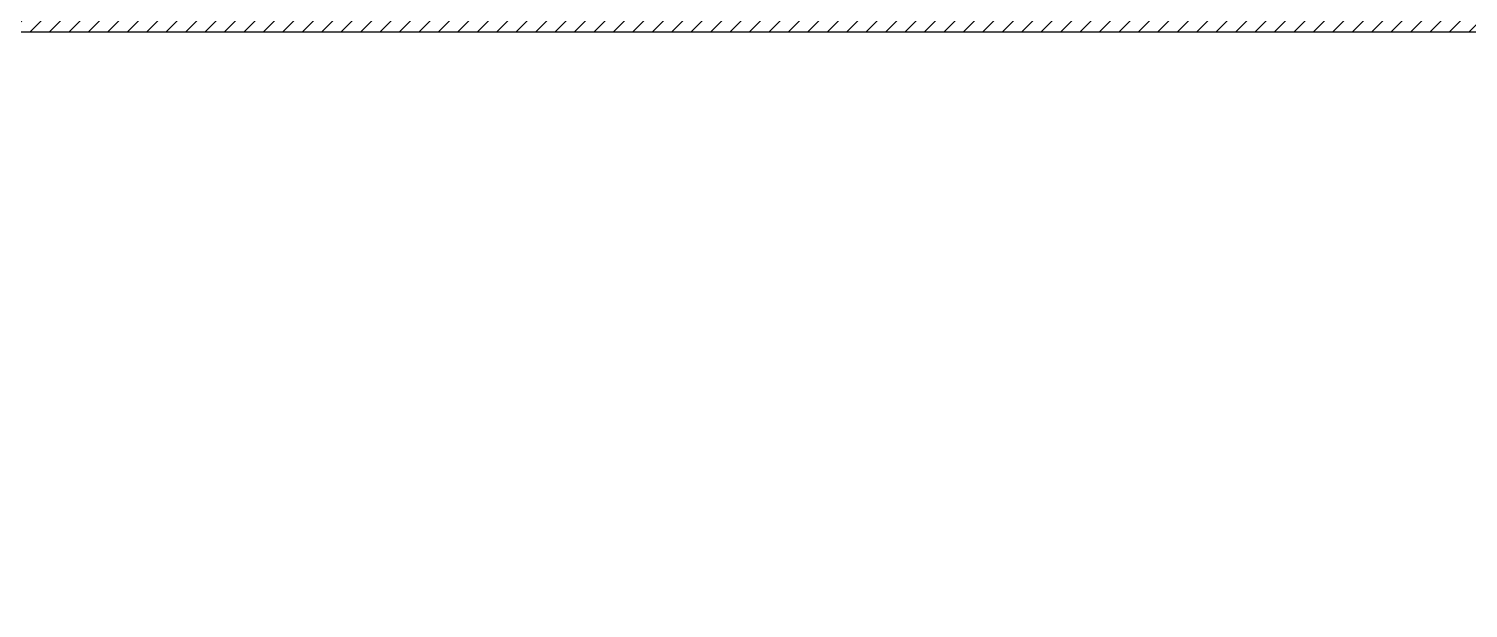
# Model space of a CAD drawing. Header units: centimetres. Extents: x -15511 to 6948, y 9649 to 14173.
# Drawn here: x -13399 to -12876, y 11234 to 11445 of the extents above; entities that cross this region are included whole.
import ezdxf

# ---------------------------------------------------------------- set-up
doc = ezdxf.new("R2010")
doc.units = ezdxf.units.CM
doc.header["$LTSCALE"] = 200
doc.layers.add('A-GENM', color=13, linetype='Continuous', lineweight=9)

# ---------------------------------------------------------------- blocks, each defined once
blk = doc.blocks.new('P2 TVF TÜNELİ2 - P2 TVF TÜNELİ-1428277-A')
at = {"layer": 'A-GENM'}
h = blk.add_hatch(dxfattribs=at)
h.set_pattern_fill('FP_1', color=256, style=0, pattern_type=2)
h.set_pattern_definition([(45, (-4285.505, 12015), (-3.535534, 3.535534), [])])
h.paths.add_polyline_path([(-14351.98, 10697.35), (-11811.98, 10697.35), (-11811.98, 10749.18), (-14351.98, 10749.18), (-14351.98, 10706.04)], flags=0)
h.paths.add_polyline_path([(-12468.97, 10915), (-11811.98, 10915), (-11811.98, 10935), (-14351.98, 10935), (-14351.98, 10915), (-12511.83, 10915)], flags=0)
h.paths.add_polyline_path([(-11825.98, 11443.68), (-11811.98, 11443.68), (-11811.98, 11484.7), (-11929.5, 11484.7), (-11929.5, 11443.68), (-11851.98, 11443.68)], flags=0)
h.paths.add_polyline_path([(-12354.46, 11443.68), (-12354.46, 11484.7), (-14351.98, 11484.7), (-14351.98, 11443.68), (-12383.24, 11443.68)], flags=0)
at = {"layer": 'A-GENM', "lineweight": 25}
blk.add_line((-14311.98, 11443.68), (-12354.46, 11443.68), dxfattribs=at)

msp = doc.modelspace()

# ---------------------------------------------------------------- block references
at = {"layer": 'A-GENM'}
msp.add_blockref('P2 TVF TÜNELİ2 - P2 TVF TÜNELİ-1428277-A', (0, 0), dxfattribs=at)

doc.saveas('drawing.dxf')
